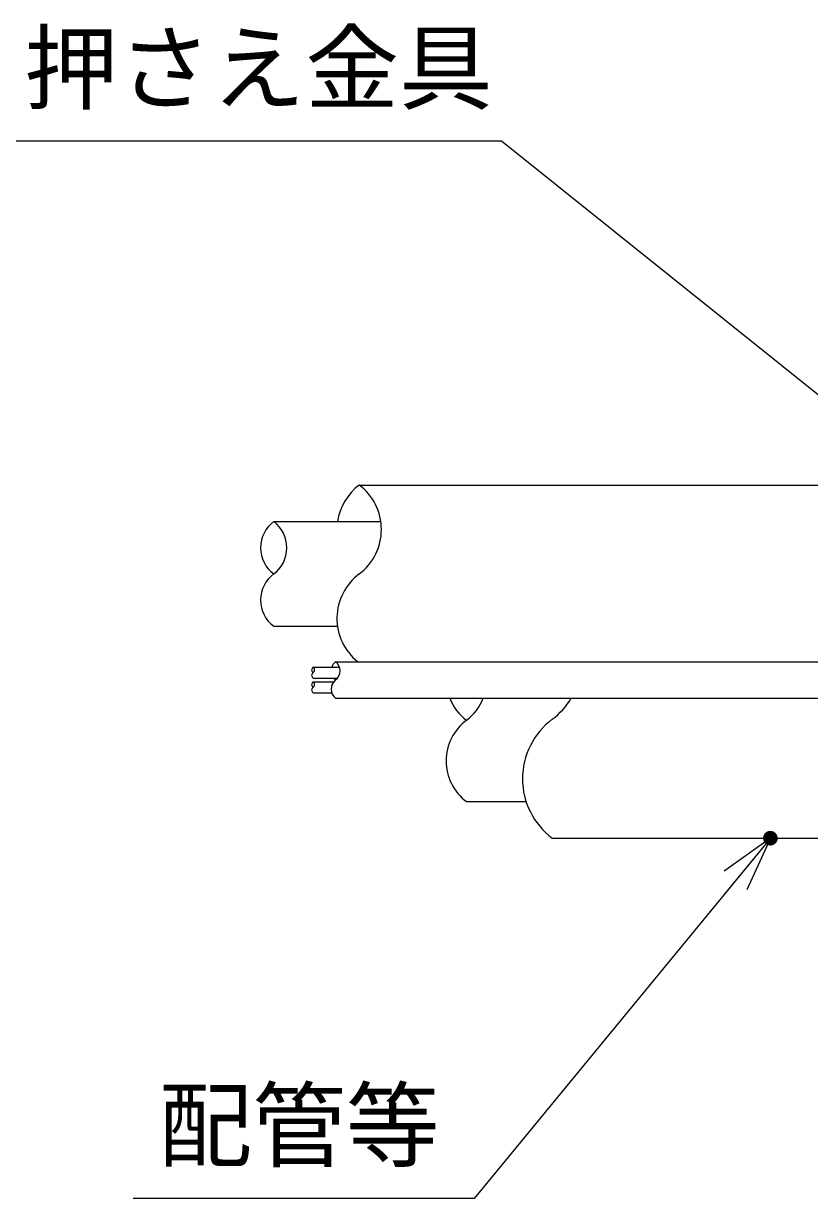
# Model space of a CAD drawing. Extents: x 443 to 1217, y -1921 to -677.
# Drawn here: x 870.5 to 899.13, y -1459.8 to -1417.05 of the extents above; entities that cross this region are included whole.
import ezdxf
from ezdxf.enums import TextEntityAlignment as Align

# ---------------------------------------------------------------- set-up
doc = ezdxf.new("R2010")
doc.units = 0
doc.header["$MEASUREMENT"] = 0
doc.layers.get('0').update_dxf_attribs({"linetype": 'CONTINUOUS'})
doc.layers.add('10', color=7, linetype='CONTINUOUS')
doc.layers.add('5', color=7, linetype='CONTINUOUS')
doc.styles.add('ｽﾀｲﾙ2', font='MS PGothic.ttf')

msp = doc.modelspace()

# ---------------------------------------------------------------- linework, layer by layer
at = {"color": 7, "linetype": 'Continuous'}
for p, q in [((887.891, -1421.33), (869.23, -1421.33)), ((901.984, -1432.628), (887.891, -1421.33)), ((897.673, -1446.69), (886.891, -1459.8)), ((886.891, -1459.8), (874.496, -1459.8))]:
    msp.add_line(p, q, dxfattribs=at)
at = {"color": 0}
for q in [(895.981, -1448.747), (895.99, -1447.893), (896.817, -1448.573)]:
    msp.add_line((897.673, -1446.69), q, dxfattribs=at)
at = {"color": 0, "const_width": 0.266}
msp.add_lwpolyline([(897.804, -1446.712, 1), (897.541, -1446.668, 1), (897.804, -1446.712)], format="xyb", dxfattribs=at)
at = {"layer": '5', "color": 3, "linetype": 'Continuous'}
for p, q in [((882.713, -1433.84), (901.968, -1433.84)), ((879.605, -1435.172), (883.502, -1435.172)), ((879.605, -1438.979), (881.925, -1438.979)), ((881.857, -1440.267), (901.492, -1440.267)), ((881.035, -1440.467), (882.001, -1440.467)), ((881.035, -1440.866), (881.927, -1440.866)), ((881.035, -1440.999), (881.787, -1440.999)), ((881.035, -1441.399), (881.712, -1441.399)), ((881.857, -1441.599), (901.748, -1441.599)), ((886.617, -1445.358), (888.786, -1445.358)), ((889.737, -1446.69), (901.748, -1446.69))]:
    msp.add_line(p, q, dxfattribs=at)
for centre, radius, start, end in [((883.927, -1435.458), 2.022, 126.8699, 171.8773), ((881.5, -1435.458), 2.022, 306.8699, 53.1301), ((880.319, -1436.124), 1.19, 126.8699, 233.1301), ((878.892, -1436.124), 1.19, 306.8699, 53.1301), ((880.319, -1438.027), 1.19, 126.8699, 233.1301), ((883.927, -1438.693), 2.022, 126.8699, 231.0861), ((882.107, -1440.6), 0.416, 126.8699, 161.3371), ((881.607, -1440.6), 0.416, 306.8699, 53.1301), ((881.11, -1440.567), 0.125, 126.8699, 233.1301), ((881.11, -1440.766), 0.125, 126.8699, 233.1301), ((880.961, -1440.567), 0.125, 306.8699, 53.1301), ((881.11, -1441.099), 0.125, 126.8699, 233.1301), ((881.11, -1441.299), 0.125, 126.8699, 233.1301), ((880.961, -1441.099), 0.125, 306.8699, 53.1301), ((882.107, -1441.266), 0.416, 126.8699, 233.1301), ((882.107, -1440.6), 0.416, 219.7918, 233.1301), ((887.727, -1440.918), 1.85, 201.5843, 233.1301), ((885.508, -1440.918), 1.85, 306.8699, 338.4157), ((888.115, -1440.201), 2.704, 306.8699, 328.8734), ((887.727, -1443.878), 1.85, 126.8699, 233.1301), ((891.359, -1444.527), 2.704, 126.8699, 233.1301)]:
    msp.add_arc(centre, radius, start, end, dxfattribs=at)

# ---------------------------------------------------------------- texts
at = {"layer": '10', "linetype": 'Continuous', "style": 'ｽﾀｲﾙ2'}
for tag, p in [('押さえ金具', (870.522, -1420.664)), ('配管等', (875.41, -1459.134))]:
    msp.add_attdef(tag, text='', height=2.5, dxfattribs=at).set_placement(p, align=Align.BOTTOM_LEFT)

doc.saveas('drawing.dxf')
